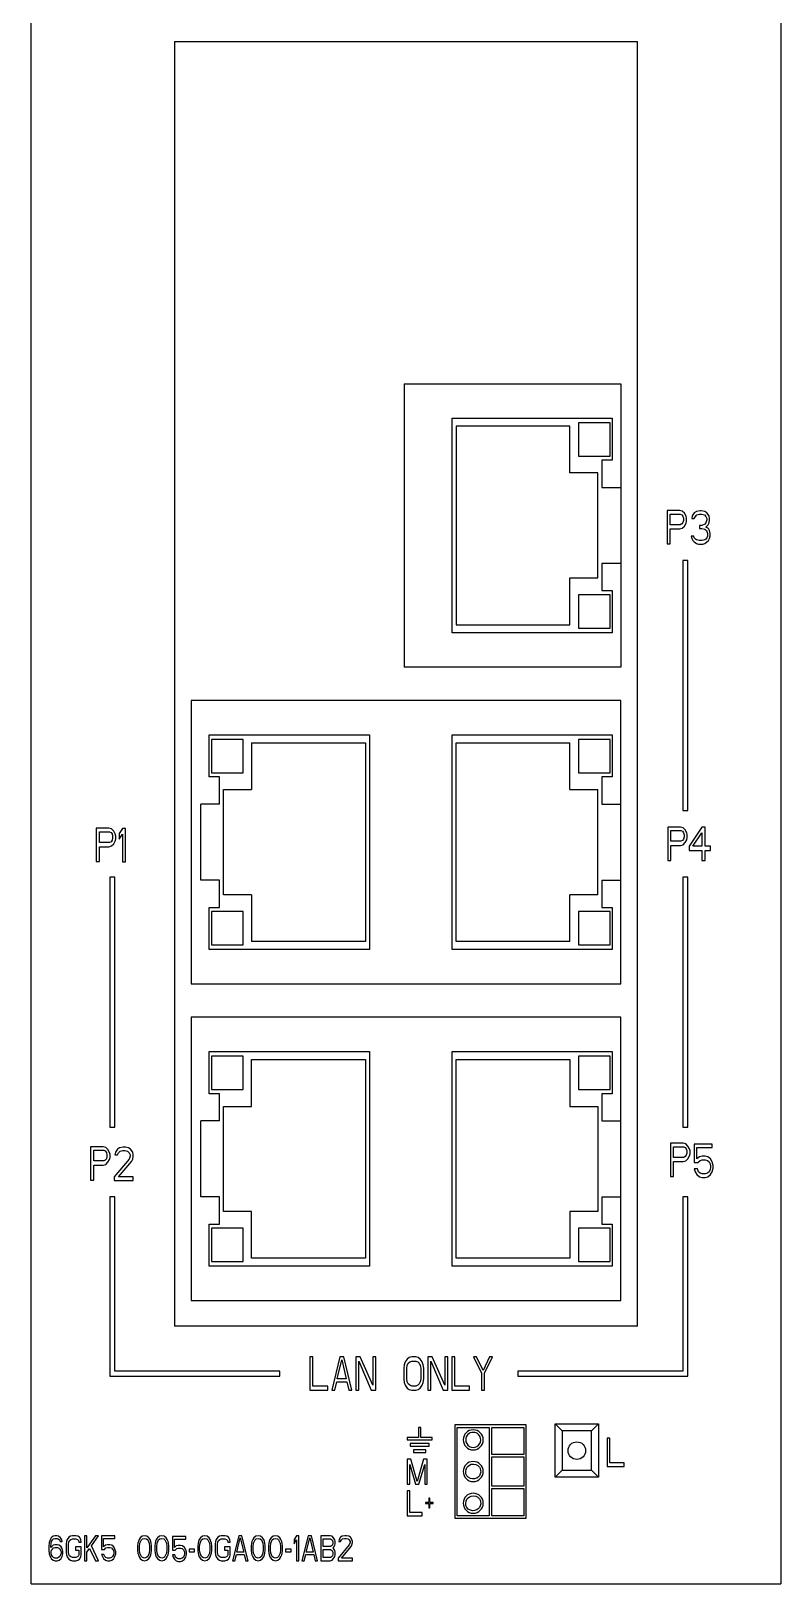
# Model space of a CAD drawing. Extents: x 867151 to 1787449, y -2071112 to -1028603.
# Drawn here: x 871271.6 to 871316.6, y -1032707.4 to -1032614.3 of the extents above; entities that cross this region are included whole.
import ezdxf

# ---------------------------------------------------------------- set-up
doc = ezdxf.new("R2010")
doc.units = 0
doc.header["$LTSCALE"] = 4
doc.header["$MEASUREMENT"] = 0
doc.layers.get('0').update_dxf_attribs({"linetype": 'CONTINUOUS'})
doc.layers.add('10000_FRONT', color=7, linetype='CONTINUOUS')

# ---------------------------------------------------------------- blocks, each defined once
blk = doc.blocks.new('A$C17C50FA4')
at = {"layer": '10000_FRONT'}
for p, q in [((0, 0), (0, 100)), ((45, 100), (45, 0)), ((8.6, 92.535), (36.4, 92.535)), ((8.6, 92.535), (8.6, 15.472)), ((36.4, 15.472), (36.4, 92.535)), ((22.385, 72), (35.4, 72)), ((22.385, 72), (22.385, 55)), ((35.4, 72), (35.4, 55)), ((25.26, 69.94), (34.88, 69.94)), ((25.26, 57.06), (25.26, 69.94)), ((34.88, 69.94), (34.88, 67.41)), ((32.335, 69.455), (25.505, 69.455)), ((25.505, 69.455), (25.505, 57.545)), ((32.335, 66.65), (32.335, 69.455)), ((34.745, 69.66), (32.845, 69.66)), ((32.845, 69.66), (32.845, 67.66)), ((34.745, 67.66), (34.745, 69.66)), ((32.845, 67.66), (34.745, 67.66)), ((34.26, 67.41), (34.26, 65.785)), ((34.88, 67.41), (34.26, 67.41)), ((34.015, 66.65), (32.335, 66.65)), ((34.015, 60.35), (34.015, 66.65)), ((34.26, 65.785), (35.4, 65.785)), ((38.922, 64.397), (38.162, 64.397)), ((38.162, 64.397), (38.162, 62.397)), ((39.081, 64.354), (38.922, 64.397)), ((39.207, 64.227), (39.081, 64.354)), ((39.927, 64.341), (39.8, 64.256)), ((40.148, 64.383), (39.927, 64.341)), ((40.212, 64.383), (40.148, 64.383)), ((40.433, 64.341), (40.212, 64.383)), ((40.56, 64.256), (40.433, 64.341)), ((38.352, 63.546), (38.352, 64.184)), ((38.352, 64.184), (38.954, 64.184)), ((38.954, 63.546), (38.352, 63.546)), ((38.954, 64.184), (39.049, 64.142)), ((39.049, 63.588), (38.954, 63.546)), ((39.049, 64.142), (39.112, 64.056)), ((39.112, 63.673), (39.049, 63.588)), ((39.081, 63.333), (39.207, 63.461)), ((39.112, 64.056), (39.144, 63.929)), ((39.144, 63.801), (39.112, 63.673)), ((39.144, 63.929), (39.144, 63.801)), ((39.302, 64.056), (39.207, 64.227)), ((39.207, 63.461), (39.302, 63.631)), ((39.334, 63.929), (39.302, 64.056)), ((39.302, 63.631), (39.334, 63.759)), ((39.334, 63.759), (39.334, 63.929)), ((39.673, 64.085), (39.642, 63.915)), ((39.642, 63.915), (39.8, 63.915)), ((39.8, 64.256), (39.673, 64.085)), ((39.8, 63.915), (39.863, 64.043)), ((39.863, 64.043), (39.958, 64.128)), ((39.958, 64.128), (40.117, 64.171)), ((40.117, 64.171), (40.243, 64.171)), ((40.243, 63.49), (40.117, 63.49)), ((40.117, 63.49), (40.117, 63.319)), ((40.243, 64.171), (40.402, 64.128)), ((40.433, 63.575), (40.243, 63.49)), ((40.402, 64.128), (40.497, 64.043)), ((40.497, 63.66), (40.433, 63.575)), ((40.497, 64.043), (40.56, 63.915)), ((40.56, 63.83), (40.497, 63.66)), ((40.497, 63.404), (40.623, 63.532)), ((40.655, 63.319), (40.497, 63.404)), ((40.687, 64.085), (40.56, 64.256)), ((40.56, 63.915), (40.56, 63.83)), ((40.623, 63.532), (40.687, 63.66)), ((40.718, 63.915), (40.687, 64.085)), ((40.687, 63.66), (40.718, 63.83)), ((40.718, 63.83), (40.718, 63.915)), ((38.352, 62.397), (38.352, 63.291)), ((38.352, 63.291), (38.922, 63.291)), ((38.922, 63.291), (39.081, 63.333)), ((39.768, 62.851), (39.61, 62.851)), ((39.61, 62.851), (39.642, 62.724)), ((39.642, 62.724), (39.705, 62.596)), ((39.705, 62.596), (39.8, 62.511)), ((39.8, 62.766), (39.768, 62.851)), ((39.864, 62.681), (39.8, 62.766)), ((39.8, 62.511), (39.927, 62.426)), ((39.927, 62.638), (39.864, 62.681)), ((40.085, 62.596), (39.927, 62.638)), ((39.927, 62.426), (40.053, 62.383)), ((40.275, 62.596), (40.085, 62.596)), ((40.117, 63.319), (40.243, 63.319)), ((40.243, 63.319), (40.433, 63.277)), ((40.433, 62.638), (40.275, 62.596)), ((40.307, 62.383), (40.433, 62.426)), ((40.433, 63.277), (40.528, 63.192)), ((40.497, 62.681), (40.433, 62.638)), ((40.433, 62.426), (40.56, 62.511)), ((40.56, 62.766), (40.497, 62.681)), ((40.528, 63.192), (40.592, 63.021)), ((40.592, 62.851), (40.56, 62.766)), ((40.56, 62.511), (40.655, 62.596)), ((40.592, 63.021), (40.592, 62.851)), ((40.718, 63.192), (40.655, 63.319)), ((40.655, 62.596), (40.718, 62.724)), ((40.75, 63.021), (40.718, 63.192)), ((40.718, 62.724), (40.75, 62.851)), ((40.75, 62.851), (40.75, 63.021)), ((38.162, 62.397), (38.352, 62.397)), ((40.053, 62.383), (40.307, 62.383)), ((34.26, 61.215), (34.26, 59.59)), ((35.4, 61.215), (34.26, 61.215)), ((39.42, 61.393), (39.12, 61.393)), ((39.12, 61.393), (39.12, 46.393)), ((39.42, 46.393), (39.42, 61.393)), ((32.335, 60.35), (34.015, 60.35)), ((32.335, 57.545), (32.335, 60.35)), ((32.845, 59.34), (32.845, 57.34)), ((34.745, 59.34), (32.845, 59.34)), ((34.26, 59.59), (34.88, 59.59)), ((34.745, 57.34), (34.745, 59.34)), ((34.88, 59.59), (34.88, 57.06)), ((34.88, 57.06), (25.26, 57.06)), ((25.505, 57.545), (32.335, 57.545)), ((32.845, 57.34), (34.745, 57.34)), ((35.4, 55), (22.385, 55)), ((35.4, 53), (9.6, 53)), ((9.6, 53), (9.6, 36)), ((35.4, 36), (35.4, 53)), ((10.69, 50.94), (20.31, 50.94)), ((10.69, 48.41), (10.69, 50.94)), ((10.825, 50.66), (10.825, 48.66)), ((12.725, 50.66), (10.825, 50.66)), ((12.725, 48.66), (12.725, 50.66)), ((13.235, 50.455), (20.065, 50.455)), ((13.235, 50.455), (13.235, 47.65)), ((20.065, 50.455), (20.065, 38.545)), ((20.31, 50.94), (20.31, 38.06)), ((25.26, 38.06), (25.26, 50.94)), ((25.26, 50.94), (34.88, 50.94)), ((25.505, 50.455), (32.335, 50.455)), ((25.505, 38.545), (25.505, 50.455)), ((32.335, 47.65), (32.335, 50.455)), ((32.845, 50.66), (32.845, 48.66)), ((34.745, 50.66), (32.845, 50.66)), ((34.745, 48.66), (34.745, 50.66)), ((34.88, 50.94), (34.88, 48.41)), ((10.825, 48.66), (12.725, 48.66)), ((32.845, 48.66), (34.745, 48.66)), ((11.31, 48.41), (10.69, 48.41)), ((11.31, 46.785), (11.31, 48.41)), ((11.555, 47.65), (13.235, 47.65)), ((11.555, 41.35), (11.555, 47.65)), ((32.335, 47.65), (34.015, 47.65)), ((34.015, 41.35), (34.015, 47.65)), ((34.26, 48.41), (34.26, 46.785)), ((34.88, 48.41), (34.26, 48.41)), ((11.31, 46.785), (10.19, 46.785)), ((10.19, 42.215), (10.19, 46.785)), ((34.26, 46.785), (35.4, 46.785)), ((39.12, 46.393), (39.42, 46.393)), ((4.673, 45.334), (3.913, 45.334)), ((3.913, 45.334), (3.913, 43.337)), ((4.103, 44.484), (4.103, 45.121)), ((4.103, 45.121), (4.705, 45.121)), ((4.832, 45.291), (4.673, 45.334)), ((4.705, 45.121), (4.8, 45.079)), ((4.8, 45.079), (4.863, 44.994)), ((4.958, 45.164), (4.832, 45.291)), ((4.863, 44.994), (4.895, 44.866)), ((4.895, 44.739), (4.863, 44.612)), ((4.895, 44.866), (4.895, 44.739)), ((5.053, 44.994), (4.958, 45.164)), ((5.085, 44.866), (5.053, 44.994)), ((5.085, 44.696), (5.085, 44.866)), ((5.486, 45.31), (5.296, 45.013)), ((5.296, 45.013), (5.296, 44.673)), ((5.296, 44.673), (5.486, 44.97)), ((5.676, 45.31), (5.486, 45.31)), ((5.486, 44.97), (5.486, 43.313)), ((5.676, 43.313), (5.676, 45.31)), ((38.966, 45.408), (38.206, 45.408)), ((38.206, 45.408), (38.206, 43.408)), ((38.396, 44.557), (38.396, 45.195)), ((38.396, 45.195), (38.998, 45.195)), ((39.125, 45.365), (38.966, 45.408)), ((38.998, 45.195), (39.093, 45.152)), ((39.093, 45.152), (39.156, 45.067)), ((39.251, 45.237), (39.125, 45.365)), ((39.156, 45.067), (39.188, 44.94)), ((39.188, 44.812), (39.156, 44.684)), ((39.188, 44.94), (39.188, 44.812)), ((39.346, 45.067), (39.251, 45.237)), ((39.378, 44.94), (39.346, 45.067)), ((39.346, 44.642), (39.378, 44.769)), ((39.378, 44.769), (39.378, 44.94)), ((40.256, 45.405), (39.496, 44.257)), ((39.718, 44.257), (40.256, 45.065)), ((40.446, 45.405), (40.256, 45.405)), ((40.256, 45.065), (40.256, 44.257)), ((40.446, 44.257), (40.446, 45.405)), ((4.705, 44.484), (4.103, 44.484)), ((4.103, 43.337), (4.103, 44.229)), ((4.103, 44.229), (4.673, 44.229)), ((4.673, 44.229), (4.832, 44.272)), ((4.8, 44.527), (4.705, 44.484)), ((4.863, 44.612), (4.8, 44.527)), ((4.832, 44.272), (4.958, 44.399)), ((4.958, 44.399), (5.053, 44.569)), ((5.053, 44.569), (5.085, 44.696)), ((38.998, 44.557), (38.396, 44.557)), ((38.396, 43.408), (38.396, 44.301)), ((38.396, 44.301), (38.966, 44.301)), ((38.966, 44.301), (39.125, 44.344)), ((39.093, 44.599), (38.998, 44.557)), ((39.156, 44.684), (39.093, 44.599)), ((39.125, 44.344), (39.251, 44.471)), ((39.251, 44.471), (39.346, 44.642)), ((39.496, 44.257), (39.496, 44.002)), ((39.496, 44.002), (40.256, 44.002)), ((40.256, 44.257), (39.718, 44.257)), ((40.256, 44.002), (40.256, 43.407)), ((40.763, 44.257), (40.446, 44.257)), ((40.446, 44.002), (40.763, 44.002)), ((40.446, 43.407), (40.446, 44.002)), ((40.763, 44.002), (40.763, 44.257)), ((3.913, 43.337), (4.103, 43.337)), ((5.486, 43.313), (5.676, 43.313)), ((38.206, 43.408), (38.396, 43.408)), ((40.256, 43.407), (40.446, 43.407)), ((4.72, 42.393), (4.72, 27.393)), ((5.02, 42.393), (4.72, 42.393)), ((5.02, 27.393), (5.02, 42.393)), ((11.31, 42.215), (10.19, 42.215)), ((11.31, 40.59), (11.31, 42.215)), ((34.26, 42.215), (34.26, 40.59)), ((34.26, 42.215), (35.4, 42.215)), ((39.42, 42.393), (39.12, 42.393)), ((39.12, 42.393), (39.12, 27.393)), ((39.42, 27.393), (39.42, 42.393)), ((13.235, 41.35), (11.555, 41.35)), ((13.235, 41.35), (13.235, 38.545)), ((34.015, 41.35), (32.335, 41.35)), ((32.335, 38.545), (32.335, 41.35)), ((10.69, 38.06), (10.69, 40.59)), ((10.69, 40.59), (11.31, 40.59)), ((10.825, 40.34), (10.825, 38.34)), ((12.725, 40.34), (10.825, 40.34)), ((12.725, 38.34), (12.725, 40.34)), ((32.845, 40.34), (32.845, 38.34)), ((34.745, 40.34), (32.845, 40.34)), ((34.26, 40.59), (34.88, 40.59)), ((34.745, 38.34), (34.745, 40.34)), ((34.88, 40.59), (34.88, 38.06)), ((10.825, 38.34), (12.725, 38.34)), ((20.065, 38.545), (13.235, 38.545)), ((32.335, 38.545), (25.505, 38.545)), ((32.845, 38.34), (34.745, 38.34)), ((20.31, 38.06), (10.69, 38.06)), ((34.88, 38.06), (25.26, 38.06)), ((9.6, 36), (35.4, 36)), ((35.4, 34), (9.6, 34)), ((9.6, 34), (9.6, 17)), ((35.4, 17), (35.4, 34)), ((10.69, 31.94), (20.31, 31.94)), ((10.69, 29.41), (10.69, 31.94)), ((20.31, 31.94), (20.31, 19.06)), ((25.26, 31.94), (34.88, 31.94)), ((25.26, 19.06), (25.26, 31.94)), ((34.88, 31.94), (34.88, 29.41)), ((12.725, 31.66), (10.825, 31.66)), ((10.825, 31.66), (10.825, 29.66)), ((12.725, 29.66), (12.725, 31.66)), ((13.235, 28.65), (13.235, 31.455)), ((13.235, 31.455), (20.065, 31.455)), ((20.065, 31.455), (20.065, 19.545)), ((25.505, 19.545), (25.505, 31.455)), ((25.505, 31.455), (32.335, 31.455)), ((32.335, 31.455), (32.335, 28.65)), ((32.845, 31.66), (32.845, 29.66)), ((34.745, 31.66), (32.845, 31.66)), ((34.745, 29.66), (34.745, 31.66)), ((11.31, 29.41), (10.69, 29.41)), ((10.825, 29.66), (12.725, 29.66)), ((11.31, 27.785), (11.31, 29.41)), ((32.845, 29.66), (34.745, 29.66)), ((34.26, 29.41), (34.26, 27.785)), ((34.88, 29.41), (34.26, 29.41)), ((11.555, 22.35), (11.555, 28.65)), ((11.555, 28.65), (13.235, 28.65)), ((32.335, 28.65), (34.015, 28.65)), ((34.015, 28.65), (34.015, 22.35)), ((4.72, 27.393), (5.02, 27.393)), ((11.31, 27.785), (10.19, 27.785)), ((10.19, 23.215), (10.19, 27.785)), ((34.26, 27.785), (35.4, 27.785)), ((39.12, 27.393), (39.42, 27.393)), ((3.57, 26.231), (3.57, 24.231)), ((4.33, 26.231), (3.57, 26.231)), ((4.489, 26.188), (4.33, 26.231)), ((4.615, 26.06), (4.489, 26.188)), ((5.312, 26.168), (5.185, 26.082)), ((5.534, 26.21), (5.312, 26.168)), ((5.66, 26.21), (5.534, 26.21)), ((5.85, 26.168), (5.66, 26.21)), ((5.977, 26.082), (5.85, 26.168)), ((38.37, 26.442), (38.37, 24.445)), ((39.13, 26.442), (38.37, 26.442)), ((38.56, 26.23), (39.162, 26.23)), ((38.56, 25.592), (38.56, 26.23)), ((39.289, 26.4), (39.13, 26.442)), ((39.162, 26.23), (39.257, 26.187)), ((39.257, 26.187), (39.32, 26.102)), ((39.415, 26.272), (39.289, 26.4)), ((39.32, 26.102), (39.352, 25.975)), ((39.51, 26.102), (39.415, 26.272)), ((39.542, 25.975), (39.51, 26.102)), ((40.872, 26.387), (39.795, 26.387)), ((39.795, 26.387), (39.795, 25.282)), ((39.954, 25.494), (39.954, 26.174)), ((39.954, 26.174), (40.872, 26.174)), ((40.872, 26.174), (40.872, 26.387)), ((3.76, 26.018), (4.362, 26.018)), ((3.76, 25.38), (3.76, 26.018)), ((4.362, 25.38), (3.76, 25.38)), ((4.33, 25.124), (4.489, 25.167)), ((4.362, 26.018), (4.457, 25.975)), ((4.457, 25.422), (4.362, 25.38)), ((4.457, 25.975), (4.52, 25.89)), ((4.52, 25.507), (4.457, 25.422)), ((4.489, 25.167), (4.615, 25.294)), ((4.52, 25.89), (4.552, 25.763)), ((4.552, 25.635), (4.52, 25.507)), ((4.552, 25.763), (4.552, 25.635)), ((4.71, 25.89), (4.615, 26.06)), ((4.615, 25.294), (4.71, 25.465)), ((4.742, 25.763), (4.71, 25.89)), ((4.71, 25.465), (4.742, 25.592)), ((4.742, 25.592), (4.742, 25.763)), ((5.882, 25.486), (4.995, 24.422)), ((5.059, 25.912), (5.027, 25.742)), ((5.027, 25.742), (5.185, 25.742)), ((5.185, 26.082), (5.059, 25.912)), ((5.185, 25.742), (5.249, 25.869)), ((5.249, 25.869), (5.344, 25.955)), ((5.249, 24.422), (6.04, 25.358)), ((5.344, 25.955), (5.502, 25.997)), ((5.502, 25.997), (5.629, 25.997)), ((5.629, 25.997), (5.787, 25.955)), ((5.787, 25.955), (5.882, 25.87)), ((5.882, 25.87), (5.945, 25.742)), ((5.945, 25.657), (5.882, 25.486)), ((5.945, 25.742), (5.945, 25.657)), ((6.104, 25.912), (5.977, 26.082)), ((6.04, 25.358), (6.104, 25.486)), ((6.135, 25.742), (6.104, 25.912)), ((6.104, 25.486), (6.135, 25.657)), ((6.135, 25.657), (6.135, 25.742)), ((39.162, 25.592), (38.56, 25.592)), ((38.56, 25.337), (39.13, 25.337)), ((38.56, 24.445), (38.56, 25.337)), ((39.13, 25.337), (39.289, 25.38)), ((39.257, 25.635), (39.162, 25.592)), ((39.32, 25.72), (39.257, 25.635)), ((39.289, 25.38), (39.415, 25.507)), ((39.352, 25.847), (39.32, 25.72)), ((39.352, 25.975), (39.352, 25.847)), ((39.415, 25.507), (39.51, 25.677)), ((39.51, 25.677), (39.542, 25.805)), ((39.542, 25.805), (39.542, 25.975)), ((39.795, 25.282), (40.017, 25.282)), ((40.112, 25.622), (39.954, 25.494)), ((40.017, 25.282), (40.144, 25.409)), ((40.27, 25.664), (40.112, 25.622)), ((40.144, 25.409), (40.27, 25.452)), ((40.46, 25.664), (40.27, 25.664)), ((40.27, 25.452), (40.46, 25.452)), ((40.619, 25.622), (40.46, 25.664)), ((40.46, 25.452), (40.587, 25.409)), ((40.587, 25.409), (40.682, 25.324)), ((40.777, 25.494), (40.619, 25.622)), ((40.682, 25.324), (40.745, 25.197)), ((40.745, 25.197), (40.777, 25.069)), ((40.872, 25.324), (40.777, 25.494)), ((40.935, 25.112), (40.872, 25.324)), ((3.57, 24.231), (3.76, 24.231)), ((3.76, 25.124), (4.33, 25.124)), ((3.76, 24.231), (3.76, 25.124)), ((4.995, 24.422), (4.995, 24.209)), ((6.135, 24.422), (5.249, 24.422)), ((6.135, 24.209), (6.135, 24.422)), ((38.37, 24.445), (38.56, 24.445)), ((39.985, 24.899), (39.795, 24.899)), ((39.795, 24.899), (39.859, 24.729)), ((39.859, 24.729), (39.954, 24.559)), ((39.954, 24.559), (40.112, 24.432)), ((40.049, 24.729), (39.985, 24.899)), ((40.144, 24.644), (40.049, 24.729)), ((40.112, 24.432), (40.27, 24.389)), ((40.27, 24.602), (40.144, 24.644)), ((40.46, 24.602), (40.27, 24.602)), ((40.27, 24.389), (40.46, 24.389)), ((40.587, 24.644), (40.46, 24.602)), ((40.46, 24.389), (40.619, 24.432)), ((40.682, 24.729), (40.587, 24.644)), ((40.619, 24.432), (40.777, 24.559)), ((40.745, 24.857), (40.682, 24.729)), ((40.777, 24.984), (40.745, 24.857)), ((40.777, 25.069), (40.777, 24.984)), ((40.777, 24.559), (40.872, 24.729)), ((40.872, 24.729), (40.935, 24.942)), ((40.935, 24.942), (40.935, 25.112)), ((4.995, 24.209), (6.135, 24.209)), ((5.02, 23.218), (4.72, 23.218)), ((4.72, 23.218), (4.72, 12.468)), ((5.02, 12.768), (5.02, 23.218)), ((11.31, 23.215), (10.19, 23.215)), ((11.31, 21.59), (11.31, 23.215)), ((34.26, 23.215), (34.26, 21.59)), ((34.26, 23.215), (35.4, 23.215)), ((39.42, 23.218), (39.12, 23.218)), ((39.12, 23.218), (39.12, 12.768)), ((39.42, 12.468), (39.42, 23.218)), ((10.69, 21.59), (11.31, 21.59)), ((10.69, 19.06), (10.69, 21.59)), ((13.235, 22.35), (11.555, 22.35)), ((13.235, 19.545), (13.235, 22.35)), ((34.015, 22.35), (32.335, 22.35)), ((32.335, 22.35), (32.335, 19.545)), ((34.26, 21.59), (34.88, 21.59)), ((34.88, 21.59), (34.88, 19.06)), ((10.825, 21.34), (10.825, 19.34)), ((12.725, 21.34), (10.825, 21.34)), ((12.725, 19.34), (12.725, 21.34)), ((32.845, 21.34), (32.845, 19.34)), ((34.745, 21.34), (32.845, 21.34)), ((34.745, 19.34), (34.745, 21.34)), ((20.31, 19.06), (10.69, 19.06)), ((10.825, 19.34), (12.725, 19.34)), ((20.065, 19.545), (13.235, 19.545)), ((34.88, 19.06), (25.26, 19.06)), ((32.335, 19.545), (25.505, 19.545)), ((32.845, 19.34), (34.745, 19.34)), ((9.6, 17), (35.4, 17)), ((36.4, 15.472), (8.6, 15.472)), ((16.9, 13.618), (16.72, 13.618)), ((16.72, 13.618), (16.72, 11.618)), ((16.9, 11.874), (16.9, 13.618)), ((18.52, 13.618), (18.04, 11.618)), ((18.37, 12.299), (18.64, 13.448)), ((18.76, 13.618), (18.52, 13.618)), ((18.64, 13.448), (18.91, 12.299)), ((19.24, 11.618), (18.76, 13.618)), ((19.48, 13.618), (19.48, 11.618)), ((19.75, 13.618), (19.48, 13.618)), ((19.66, 13.363), (20.41, 11.618)), ((19.66, 11.618), (19.66, 13.363)), ((20.5, 11.916), (19.75, 13.618)), ((20.68, 13.618), (20.5, 13.618)), ((20.5, 13.618), (20.5, 11.916)), ((20.68, 11.618), (20.68, 13.618)), ((22.39, 13.15), (22.36, 12.938)), ((22.45, 13.321), (22.39, 13.15)), ((22.57, 13.491), (22.45, 13.321)), ((22.54, 12.938), (22.57, 13.108)), ((22.69, 13.576), (22.57, 13.491)), ((22.57, 13.108), (22.63, 13.235)), ((22.63, 13.235), (22.72, 13.321)), ((22.84, 13.618), (22.69, 13.576)), ((22.72, 13.321), (22.84, 13.363)), ((23.08, 13.618), (22.84, 13.618)), ((22.84, 13.363), (23.08, 13.363)), ((23.23, 13.576), (23.08, 13.618)), ((23.08, 13.363), (23.2, 13.321)), ((23.2, 13.321), (23.29, 13.235)), ((23.35, 13.491), (23.23, 13.576)), ((23.29, 13.235), (23.35, 13.108)), ((23.47, 13.321), (23.35, 13.491)), ((23.35, 13.108), (23.38, 12.938)), ((23.53, 13.15), (23.47, 13.321)), ((23.56, 12.938), (23.53, 13.15)), ((23.8, 13.618), (23.8, 11.618)), ((24.07, 13.618), (23.8, 13.618)), ((23.98, 13.363), (24.73, 11.618)), ((23.98, 11.618), (23.98, 13.363)), ((24.82, 11.916), (24.07, 13.618)), ((25, 13.618), (24.82, 13.618)), ((24.82, 13.618), (24.82, 11.916)), ((25, 11.618), (25, 13.618)), ((25.42, 13.618), (25.24, 13.618)), ((25.24, 13.618), (25.24, 11.618)), ((25.42, 11.874), (25.42, 13.618)), ((26.56, 13.618), (27.04, 12.64)), ((26.74, 13.618), (26.56, 13.618)), ((27.13, 12.81), (26.74, 13.618)), ((27.52, 13.618), (27.13, 12.81)), ((27.22, 12.64), (27.7, 13.618)), ((27.7, 13.618), (27.52, 13.618)), ((4.72, 12.468), (14.92, 12.468)), ((14.92, 12.768), (5.02, 12.768)), ((14.92, 12.468), (14.92, 12.768)), ((18.22, 11.618), (18.34, 12.129)), ((18.34, 12.129), (18.94, 12.129)), ((18.91, 12.299), (18.37, 12.299)), ((18.94, 12.129), (19.06, 11.618)), ((22.36, 12.938), (22.36, 12.299)), ((22.36, 12.299), (22.39, 12.086)), ((22.54, 12.299), (22.54, 12.938)), ((22.57, 12.129), (22.54, 12.299)), ((22.63, 12.001), (22.57, 12.129)), ((23.35, 12.129), (23.29, 12.001)), ((23.38, 12.299), (23.35, 12.129)), ((23.38, 12.938), (23.38, 12.299)), ((23.53, 12.086), (23.56, 12.299)), ((23.56, 12.299), (23.56, 12.938)), ((27.04, 12.64), (27.04, 11.618)), ((27.22, 11.618), (27.22, 12.64)), ((39.12, 12.768), (29.22, 12.768)), ((29.22, 12.768), (29.22, 12.468)), ((29.22, 12.468), (39.42, 12.468)), ((16.72, 11.618), (17.8, 11.618)), ((17.8, 11.874), (16.9, 11.874)), ((17.8, 11.618), (17.8, 11.874)), ((18.04, 11.618), (18.22, 11.618)), ((19.06, 11.618), (19.24, 11.618)), ((19.48, 11.618), (19.66, 11.618)), ((20.41, 11.618), (20.68, 11.618)), ((22.39, 12.086), (22.45, 11.916)), ((22.45, 11.916), (22.57, 11.746)), ((22.57, 11.746), (22.69, 11.661)), ((22.72, 11.916), (22.63, 12.001)), ((22.69, 11.661), (22.84, 11.618)), ((22.84, 11.874), (22.72, 11.916)), ((23.08, 11.874), (22.84, 11.874)), ((22.84, 11.618), (23.08, 11.618)), ((23.2, 11.916), (23.08, 11.874)), ((23.08, 11.618), (23.23, 11.661)), ((23.29, 12.001), (23.2, 11.916)), ((23.23, 11.661), (23.35, 11.746)), ((23.35, 11.746), (23.47, 11.916)), ((23.47, 11.916), (23.53, 12.086)), ((23.8, 11.618), (23.98, 11.618)), ((24.73, 11.618), (25, 11.618)), ((25.24, 11.618), (26.32, 11.618)), ((26.32, 11.874), (25.42, 11.874)), ((26.32, 11.618), (26.32, 11.874)), ((27.04, 11.618), (27.22, 11.618)), ((23.245, 9.393), (23.245, 8.793)), ((23.395, 9.393), (23.245, 9.393)), ((23.395, 8.793), (23.395, 9.393)), ((29.72, 9.543), (25.42, 9.543)), ((25.42, 9.543), (25.42, 3.943)), ((25.57, 4.093), (25.57, 9.393)), ((25.57, 9.393), (27.495, 9.393)), ((27.495, 9.393), (27.495, 4.093)), ((27.645, 7.768), (27.645, 9.393)), ((27.645, 9.393), (29.57, 9.393)), ((29.57, 9.393), (29.57, 7.768)), ((29.72, 3.943), (29.72, 9.543)), ((31.451, 9.599), (34.049, 9.599)), ((31.451, 9.599), (31.872, 9.178)), ((34.049, 9.599), (33.628, 9.178)), ((22.57, 8.793), (22.57, 8.643)), ((23.245, 8.793), (22.57, 8.793)), ((22.57, 8.643), (24.07, 8.643)), ((22.758, 8.418), (22.758, 8.268)), ((23.883, 8.418), (22.758, 8.418)), ((24.07, 8.793), (23.395, 8.793)), ((23.883, 8.268), (23.883, 8.418)), ((24.07, 8.643), (24.07, 8.793)), ((31.872, 9.178), (31.872, 6.822)), ((33.628, 9.178), (31.872, 9.178)), ((33.628, 6.822), (33.628, 9.178)), ((34.74, 8.743), (34.57, 8.743)), ((34.57, 8.743), (34.57, 7.043)), ((34.74, 7.26), (34.74, 8.743)), ((22.795, 7.493), (22.57, 7.493)), ((22.57, 7.493), (22.57, 5.993)), ((22.758, 8.268), (23.883, 8.268)), ((23.17, 6.153), (22.795, 7.493)), ((23.695, 8.043), (22.945, 8.043)), ((22.945, 8.043), (22.945, 7.893)), ((22.945, 7.893), (23.695, 7.893)), ((23.545, 7.493), (23.17, 6.153)), ((23.77, 7.493), (23.545, 7.493)), ((23.695, 7.893), (23.695, 8.043)), ((23.77, 5.993), (23.77, 7.493)), ((29.57, 7.768), (27.645, 7.768)), ((27.645, 5.868), (27.645, 7.618)), ((27.645, 7.618), (29.57, 7.618)), ((29.57, 7.618), (29.57, 5.868)), ((22.72, 5.993), (22.72, 7.174)), ((22.72, 7.174), (23.07, 5.993)), ((23.27, 5.993), (23.62, 7.174)), ((23.62, 7.174), (23.62, 5.993)), ((31.872, 6.822), (31.45, 6.4)), ((31.872, 6.822), (33.628, 6.822)), ((33.628, 6.822), (34.05, 6.4)), ((34.57, 7.043), (35.59, 7.043)), ((35.59, 7.26), (34.74, 7.26)), ((35.59, 7.043), (35.59, 7.26)), ((22.57, 5.993), (22.72, 5.993)), ((22.72, 5.593), (22.57, 5.593)), ((22.57, 5.593), (22.57, 4.093)), ((22.72, 4.285), (22.72, 5.593)), ((23.07, 5.993), (23.27, 5.993)), ((23.62, 5.993), (23.77, 5.993)), ((29.57, 5.868), (27.645, 5.868)), ((27.645, 5.718), (29.57, 5.718)), ((27.645, 4.093), (27.645, 5.718)), ((29.57, 5.718), (29.57, 4.093)), ((34.05, 6.4), (31.45, 6.4)), ((23.67, 4.891), (23.67, 4.827)), ((23.87, 4.891), (23.67, 4.891)), ((23.67, 4.827), (23.87, 4.827)), ((23.92, 5.147), (23.87, 5.147)), ((23.87, 5.147), (23.87, 4.891)), ((23.87, 4.827), (23.87, 4.572)), ((23.92, 4.891), (23.92, 5.147)), ((24.12, 4.891), (23.92, 4.891)), ((23.92, 4.572), (23.92, 4.827)), ((23.92, 4.827), (24.12, 4.827)), ((24.12, 4.827), (24.12, 4.891)), ((22.57, 4.093), (23.47, 4.093)), ((23.47, 4.285), (22.72, 4.285)), ((23.47, 4.093), (23.47, 4.285)), ((23.87, 4.572), (23.92, 4.572)), ((25.42, 3.943), (29.72, 3.943)), ((27.495, 4.093), (25.57, 4.093)), ((29.57, 4.093), (27.645, 4.093)), ((1.328, 2.861), (1.211, 2.766)), ((1.445, 2.893), (1.328, 2.861)), ((1.539, 2.893), (1.445, 2.893)), ((1.656, 2.861), (1.539, 2.893)), ((1.773, 2.766), (1.656, 2.861)), ((2.266, 2.798), (2.172, 2.67)), ((2.359, 2.861), (2.266, 2.798)), ((2.477, 2.893), (2.359, 2.861)), ((2.688, 2.893), (2.477, 2.893)), ((2.805, 2.861), (2.688, 2.893)), ((2.898, 2.798), (2.805, 2.861)), ((2.992, 2.67), (2.898, 2.798)), ((3.344, 2.893), (3.203, 2.893)), ((3.203, 2.893), (3.203, 1.393)), ((3.859, 2.893), (3.344, 2.159)), ((3.344, 2.159), (3.344, 2.893)), ((3.625, 2.287), (4.047, 2.893)), ((4.047, 2.893), (3.859, 2.893)), ((5.031, 2.893), (4.234, 2.893)), ((4.234, 2.893), (4.234, 2.064)), ((5.031, 2.734), (5.031, 2.893)), ((6.672, 2.861), (6.555, 2.766)), ((6.813, 2.893), (6.672, 2.861)), ((6.953, 2.861), (6.813, 2.893)), ((7.07, 2.766), (6.953, 2.861)), ((7.703, 2.861), (7.586, 2.766)), ((7.844, 2.893), (7.703, 2.861)), ((7.984, 2.861), (7.844, 2.893)), ((8.102, 2.766), (7.984, 2.861)), ((9.279, 2.854), (8.482, 2.854)), ((8.482, 2.854), (8.482, 2.024)), ((9.279, 2.695), (9.279, 2.854)), ((10.281, 2.861), (10.164, 2.766)), ((10.422, 2.893), (10.281, 2.861)), ((10.563, 2.861), (10.422, 2.893)), ((10.68, 2.766), (10.563, 2.861)), ((11.208, 2.798), (11.114, 2.67)), ((11.301, 2.861), (11.208, 2.798)), ((11.418, 2.893), (11.301, 2.861)), ((11.629, 2.893), (11.418, 2.893)), ((11.747, 2.861), (11.629, 2.893)), ((11.84, 2.798), (11.747, 2.861)), ((11.934, 2.67), (11.84, 2.798)), ((12.461, 2.893), (12.086, 1.393)), ((12.648, 2.893), (12.461, 2.893)), ((13.023, 1.393), (12.648, 2.893)), ((13.492, 2.861), (13.375, 2.766)), ((13.633, 2.893), (13.492, 2.861)), ((13.773, 2.861), (13.633, 2.893)), ((13.891, 2.766), (13.773, 2.861)), ((14.523, 2.861), (14.406, 2.766)), ((14.664, 2.893), (14.523, 2.861)), ((14.805, 2.861), (14.664, 2.893)), ((14.922, 2.766), (14.805, 2.861)), ((15.93, 2.893), (15.789, 2.67)), ((16.07, 2.893), (15.93, 2.893)), ((16.07, 1.393), (16.07, 2.893)), ((16.633, 2.893), (16.258, 1.393)), ((16.82, 2.893), (16.633, 2.893)), ((17.195, 1.393), (16.82, 2.893)), ((17.383, 2.893), (17.383, 1.393)), ((17.945, 2.893), (17.383, 2.893)), ((18.063, 2.861), (17.945, 2.893)), ((18.156, 2.766), (18.063, 2.861)), ((18.578, 2.798), (18.484, 2.67)), ((18.672, 2.861), (18.578, 2.798)), ((18.836, 2.893), (18.672, 2.861)), ((18.93, 2.893), (18.836, 2.893)), ((19.07, 2.861), (18.93, 2.893)), ((19.164, 2.798), (19.07, 2.861)), ((19.258, 2.67), (19.164, 2.798)), ((1.094, 2.479), (1.07, 2.255)), ((1.07, 2.255), (1.07, 2.032)), ((1.07, 2.032), (1.094, 1.808)), ((1.141, 2.638), (1.094, 2.479)), ((1.211, 2.766), (1.141, 2.638)), ((1.188, 2.255), (1.211, 2.447)), ((1.328, 2.319), (1.188, 2.191)), ((1.188, 2.191), (1.188, 2.255)), ((1.211, 2.447), (1.234, 2.542)), ((1.211, 1.936), (1.234, 2.032)), ((1.211, 1.84), (1.211, 1.936)), ((1.234, 2.542), (1.281, 2.638)), ((1.234, 2.032), (1.281, 2.096)), ((1.281, 2.638), (1.352, 2.702)), ((1.281, 2.096), (1.352, 2.159)), ((1.445, 2.351), (1.328, 2.319)), ((1.352, 2.702), (1.422, 2.734)), ((1.352, 2.159), (1.422, 2.191)), ((1.422, 2.734), (1.563, 2.734)), ((1.422, 2.191), (1.586, 2.191)), ((1.563, 2.351), (1.445, 2.351)), ((1.563, 2.734), (1.633, 2.702)), ((1.68, 2.319), (1.563, 2.351)), ((1.586, 2.191), (1.656, 2.159)), ((1.633, 2.702), (1.703, 2.638)), ((1.656, 2.159), (1.727, 2.096)), ((1.797, 2.223), (1.68, 2.319)), ((1.703, 2.638), (1.75, 2.542)), ((1.727, 2.096), (1.773, 2.032)), ((1.75, 2.542), (1.867, 2.542)), ((1.844, 2.638), (1.773, 2.766)), ((1.773, 2.032), (1.797, 1.936)), ((1.867, 2.127), (1.797, 2.223)), ((1.797, 1.936), (1.797, 1.84)), ((1.867, 2.542), (1.844, 2.638)), ((1.914, 1.968), (1.867, 2.127)), ((1.914, 1.808), (1.914, 1.968)), ((2.125, 2.542), (2.102, 2.383)), ((2.102, 2.383), (2.102, 1.904)), ((2.102, 1.904), (2.125, 1.744)), ((2.172, 2.67), (2.125, 2.542)), ((2.242, 2.383), (2.266, 2.51)), ((2.242, 1.904), (2.242, 2.383)), ((2.266, 1.776), (2.242, 1.904)), ((2.266, 2.51), (2.313, 2.606)), ((2.313, 2.606), (2.383, 2.67)), ((2.383, 2.67), (2.477, 2.702)), ((2.477, 2.702), (2.688, 2.702)), ((3.016, 2.223), (2.664, 2.223)), ((2.664, 2.223), (2.664, 2.032)), ((2.664, 2.032), (2.875, 2.032)), ((2.688, 2.702), (2.781, 2.67)), ((2.781, 2.67), (2.852, 2.606)), ((2.852, 2.606), (2.875, 2.51)), ((2.875, 2.51), (3.016, 2.51)), ((2.875, 2.032), (2.875, 1.776)), ((3.016, 2.51), (2.992, 2.67)), ((3.016, 1.744), (3.016, 2.223)), ((3.344, 1.904), (3.508, 2.127)), ((3.344, 1.393), (3.344, 1.904)), ((3.508, 2.127), (3.859, 1.393)), ((4.047, 1.393), (3.625, 2.287)), ((4.234, 2.064), (4.398, 2.064)), ((4.352, 2.223), (4.352, 2.734)), ((4.352, 2.734), (5.031, 2.734)), ((4.469, 2.319), (4.352, 2.223)), ((4.398, 2.064), (4.492, 2.159)), ((4.586, 2.351), (4.469, 2.319)), ((4.492, 2.159), (4.586, 2.191)), ((4.727, 2.351), (4.586, 2.351)), ((4.586, 2.191), (4.727, 2.191)), ((4.844, 2.319), (4.727, 2.351)), ((4.727, 2.191), (4.82, 2.159)), ((4.82, 2.159), (4.891, 2.096)), ((4.961, 2.223), (4.844, 2.319)), ((4.891, 2.096), (4.938, 2)), ((4.938, 2), (4.961, 1.904)), ((5.031, 2.096), (4.961, 2.223)), ((4.961, 1.904), (4.961, 1.84)), ((5.078, 1.936), (5.031, 2.096)), ((5.078, 1.808), (5.078, 1.936)), ((6.414, 2.447), (6.391, 2.287)), ((6.391, 2.287), (6.391, 2)), ((6.391, 2), (6.414, 1.84)), ((6.438, 2.542), (6.414, 2.447)), ((6.484, 2.67), (6.438, 2.542)), ((6.555, 2.766), (6.484, 2.67)), ((6.508, 2.255), (6.531, 2.447)), ((6.508, 2.032), (6.508, 2.255)), ((6.531, 1.84), (6.508, 2.032)), ((6.531, 2.447), (6.625, 2.638)), ((6.625, 2.638), (6.695, 2.702)), ((6.695, 2.702), (6.813, 2.734)), ((6.813, 2.734), (6.93, 2.702)), ((6.93, 2.702), (7, 2.638)), ((7, 2.638), (7.094, 2.447)), ((7.141, 2.67), (7.07, 2.766)), ((7.094, 2.447), (7.117, 2.255)), ((7.117, 2.032), (7.094, 1.84)), ((7.117, 2.255), (7.117, 2.032)), ((7.188, 2.542), (7.141, 2.67)), ((7.211, 2.447), (7.188, 2.542)), ((7.234, 2.287), (7.211, 2.447)), ((7.211, 1.84), (7.234, 2)), ((7.234, 2), (7.234, 2.287)), ((7.445, 2.447), (7.422, 2.287)), ((7.422, 2.287), (7.422, 2)), ((7.422, 2), (7.445, 1.84)), ((7.469, 2.542), (7.445, 2.447)), ((7.516, 2.67), (7.469, 2.542)), ((7.586, 2.766), (7.516, 2.67)), ((7.539, 2.255), (7.563, 2.447)), ((7.539, 2.032), (7.539, 2.255)), ((7.563, 1.84), (7.539, 2.032)), ((7.563, 2.447), (7.656, 2.638)), ((7.656, 2.638), (7.727, 2.702)), ((7.727, 2.702), (7.844, 2.734)), ((7.844, 2.734), (7.961, 2.702)), ((7.961, 2.702), (8.031, 2.638)), ((8.031, 2.638), (8.125, 2.447)), ((8.172, 2.67), (8.102, 2.766)), ((8.125, 2.447), (8.148, 2.255)), ((8.148, 2.032), (8.125, 1.84)), ((8.148, 2.255), (8.148, 2.032)), ((8.219, 2.542), (8.172, 2.67)), ((8.242, 2.447), (8.219, 2.542)), ((8.266, 2.287), (8.242, 2.447)), ((8.242, 1.84), (8.266, 2)), ((8.266, 2), (8.266, 2.287)), ((8.482, 2.024), (8.646, 2.024)), ((8.599, 2.184), (8.599, 2.695)), ((8.599, 2.695), (9.279, 2.695)), ((8.716, 2.28), (8.599, 2.184)), ((8.646, 2.024), (8.74, 2.12)), ((8.834, 2.312), (8.716, 2.28)), ((8.74, 2.12), (8.834, 2.152)), ((8.974, 2.312), (8.834, 2.312)), ((8.834, 2.152), (8.974, 2.152)), ((9.091, 2.28), (8.974, 2.312)), ((8.974, 2.152), (9.068, 2.12)), ((9.068, 2.12), (9.138, 2.056)), ((9.209, 2.184), (9.091, 2.28)), ((9.138, 2.056), (9.185, 1.961)), ((9.185, 1.961), (9.209, 1.865)), ((9.279, 2.056), (9.209, 2.184)), ((9.209, 1.865), (9.209, 1.801)), ((9.326, 1.897), (9.279, 2.056)), ((9.326, 1.769), (9.326, 1.897)), ((9.484, 2.096), (9.484, 1.936)), ((9.813, 2.096), (9.484, 2.096)), ((9.484, 1.936), (9.813, 1.936)), ((9.813, 1.936), (9.813, 2.096)), ((10.023, 2.447), (10, 2.287)), ((10, 2.287), (10, 2)), ((10, 2), (10.023, 1.84)), ((10.047, 2.542), (10.023, 2.447)), ((10.094, 2.67), (10.047, 2.542)), ((10.164, 2.766), (10.094, 2.67)), ((10.117, 2.255), (10.141, 2.447)), ((10.117, 2.032), (10.117, 2.255)), ((10.141, 1.84), (10.117, 2.032)), ((10.141, 2.447), (10.234, 2.638)), ((10.234, 2.638), (10.305, 2.702)), ((10.305, 2.702), (10.422, 2.734)), ((10.422, 2.734), (10.539, 2.702)), ((10.539, 2.702), (10.609, 2.638)), ((10.609, 2.638), (10.703, 2.447)), ((10.75, 2.67), (10.68, 2.766)), ((10.703, 2.447), (10.727, 2.255)), ((10.727, 2.032), (10.703, 1.84)), ((10.727, 2.255), (10.727, 2.032)), ((10.797, 2.542), (10.75, 2.67)), ((10.82, 2.447), (10.797, 2.542)), ((10.844, 2.287), (10.82, 2.447)), ((10.82, 1.84), (10.844, 2)), ((10.844, 2), (10.844, 2.287)), ((11.067, 2.542), (11.043, 2.383)), ((11.043, 2.383), (11.043, 1.904)), ((11.043, 1.904), (11.067, 1.744)), ((11.114, 2.67), (11.067, 2.542)), ((11.184, 2.383), (11.208, 2.51)), ((11.184, 1.904), (11.184, 2.383)), ((11.208, 1.776), (11.184, 1.904)), ((11.208, 2.51), (11.254, 2.606)), ((11.254, 2.606), (11.325, 2.67)), ((11.325, 2.67), (11.418, 2.702)), ((11.418, 2.702), (11.629, 2.702)), ((11.958, 2.223), (11.606, 2.223)), ((11.606, 2.223), (11.606, 2.032)), ((11.606, 2.032), (11.817, 2.032)), ((11.629, 2.702), (11.723, 2.67)), ((11.723, 2.67), (11.793, 2.606)), ((11.793, 2.606), (11.817, 2.51)), ((11.817, 2.51), (11.958, 2.51)), ((11.817, 2.032), (11.817, 1.776)), ((11.958, 2.51), (11.934, 2.67)), ((11.958, 1.744), (11.958, 2.223)), ((12.344, 1.904), (12.555, 2.766)), ((12.766, 1.904), (12.344, 1.904)), ((12.555, 2.766), (12.766, 1.904)), ((13.234, 2.447), (13.211, 2.287)), ((13.211, 2.287), (13.211, 2)), ((13.211, 2), (13.234, 1.84)), ((13.258, 2.542), (13.234, 2.447)), ((13.305, 2.67), (13.258, 2.542)), ((13.375, 2.766), (13.305, 2.67)), ((13.328, 2.255), (13.352, 2.447)), ((13.328, 2.032), (13.328, 2.255)), ((13.352, 1.84), (13.328, 2.032)), ((13.352, 2.447), (13.445, 2.638)), ((13.445, 2.638), (13.516, 2.702)), ((13.516, 2.702), (13.633, 2.734)), ((13.633, 2.734), (13.75, 2.702)), ((13.75, 2.702), (13.82, 2.638)), ((13.82, 2.638), (13.914, 2.447)), ((13.961, 2.67), (13.891, 2.766)), ((13.914, 2.447), (13.938, 2.255)), ((13.938, 2.032), (13.914, 1.84)), ((13.938, 2.255), (13.938, 2.032)), ((14.008, 2.542), (13.961, 2.67)), ((14.031, 2.447), (14.008, 2.542)), ((14.055, 2.287), (14.031, 2.447)), ((14.031, 1.84), (14.055, 2)), ((14.055, 2), (14.055, 2.287)), ((14.266, 2.447), (14.242, 2.287)), ((14.242, 2.287), (14.242, 2)), ((14.242, 2), (14.266, 1.84)), ((14.289, 2.542), (14.266, 2.447)), ((14.336, 2.67), (14.289, 2.542)), ((14.406, 2.766), (14.336, 2.67)), ((14.359, 2.255), (14.383, 2.447)), ((14.359, 2.032), (14.359, 2.255)), ((14.383, 1.84), (14.359, 2.032)), ((14.383, 2.447), (14.477, 2.638)), ((14.477, 2.638), (14.547, 2.702)), ((14.547, 2.702), (14.664, 2.734)), ((14.664, 2.734), (14.781, 2.702)), ((14.781, 2.702), (14.852, 2.638)), ((14.852, 2.638), (14.945, 2.447)), ((14.992, 2.67), (14.922, 2.766)), ((14.945, 2.447), (14.969, 2.255)), ((14.969, 2.032), (14.945, 1.84)), ((14.969, 2.255), (14.969, 2.032)), ((15.039, 2.542), (14.992, 2.67)), ((15.063, 2.447), (15.039, 2.542)), ((15.086, 2.287), (15.063, 2.447)), ((15.063, 1.84), (15.086, 2)), ((15.086, 2), (15.086, 2.287)), ((15.273, 2.096), (15.273, 1.936)), ((15.602, 2.096), (15.273, 2.096)), ((15.273, 1.936), (15.602, 1.936)), ((15.602, 1.936), (15.602, 2.096)), ((15.789, 2.67), (15.789, 2.415)), ((15.789, 2.415), (15.93, 2.638)), ((15.93, 2.638), (15.93, 1.393)), ((16.516, 1.904), (16.727, 2.766)), ((16.938, 1.904), (16.516, 1.904)), ((16.727, 2.766), (16.938, 1.904)), ((17.523, 2.702), (17.969, 2.702)), ((17.523, 2.255), (17.523, 2.702)), ((17.969, 2.255), (17.523, 2.255)), ((17.523, 2.064), (17.969, 2.064)), ((17.523, 1.585), (17.523, 2.064)), ((17.969, 2.702), (18.039, 2.67)), ((18.039, 2.287), (17.969, 2.255)), ((17.969, 2.064), (18.039, 2.032)), ((18.039, 2.67), (18.086, 2.606)), ((18.086, 2.351), (18.039, 2.287)), ((18.039, 2.032), (18.086, 1.968)), ((18.086, 2.606), (18.109, 2.51)), ((18.109, 2.447), (18.086, 2.351)), ((18.086, 1.968), (18.109, 1.872)), ((18.109, 2.51), (18.109, 2.447)), ((18.109, 2.159), (18.156, 2.191)), ((18.156, 2.127), (18.109, 2.159)), ((18.109, 1.872), (18.109, 1.776)), ((18.227, 2.638), (18.156, 2.766)), ((18.156, 2.191), (18.227, 2.319)), ((18.227, 2), (18.156, 2.127)), ((18.25, 2.542), (18.227, 2.638)), ((18.227, 2.319), (18.25, 2.415)), ((18.25, 1.904), (18.227, 2)), ((18.25, 2.415), (18.25, 2.542)), ((18.25, 1.744), (18.25, 1.904)), ((19.094, 2.351), (18.438, 1.553)), ((18.484, 2.67), (18.461, 2.542)), ((18.461, 2.542), (18.578, 2.542)), ((18.578, 2.542), (18.625, 2.638)), ((18.625, 2.638), (18.695, 2.702)), ((18.625, 1.553), (19.211, 2.255)), ((18.695, 2.702), (18.813, 2.734)), ((18.813, 2.734), (18.906, 2.734)), ((18.906, 2.734), (19.023, 2.702)), ((19.023, 2.702), (19.094, 2.638)), ((19.094, 2.638), (19.141, 2.542)), ((19.141, 2.478), (19.094, 2.351)), ((19.141, 2.542), (19.141, 2.478)), ((19.211, 2.255), (19.258, 2.351)), ((19.281, 2.542), (19.258, 2.67)), ((19.258, 2.351), (19.281, 2.478)), ((19.281, 2.478), (19.281, 2.542)), ((1.094, 1.808), (1.141, 1.649)), ((1.141, 1.649), (1.211, 1.521)), ((1.234, 1.744), (1.211, 1.84)), ((1.211, 1.521), (1.328, 1.425)), ((1.281, 1.649), (1.234, 1.744)), ((1.352, 1.585), (1.281, 1.649)), ((1.328, 1.425), (1.445, 1.393)), ((1.422, 1.553), (1.352, 1.585)), ((1.586, 1.553), (1.422, 1.553)), ((1.445, 1.393), (1.563, 1.393)), ((1.563, 1.393), (1.68, 1.425)), ((1.656, 1.585), (1.586, 1.553)), ((1.727, 1.649), (1.656, 1.585)), ((1.68, 1.425), (1.797, 1.521)), ((1.773, 1.744), (1.727, 1.649)), ((1.797, 1.84), (1.773, 1.744)), ((1.797, 1.521), (1.867, 1.649)), ((1.867, 1.649), (1.914, 1.808)), ((2.125, 1.744), (2.172, 1.617)), ((2.172, 1.617), (2.266, 1.489)), ((2.313, 1.681), (2.266, 1.776)), ((2.266, 1.489), (2.359, 1.425)), ((2.383, 1.617), (2.313, 1.681)), ((2.359, 1.425), (2.477, 1.393)), ((2.477, 1.585), (2.383, 1.617)), ((2.688, 1.585), (2.477, 1.585)), ((2.477, 1.393), (2.688, 1.393)), ((2.781, 1.617), (2.688, 1.585)), ((2.688, 1.393), (2.805, 1.425)), ((2.852, 1.681), (2.781, 1.617)), ((2.805, 1.425), (2.898, 1.489)), ((2.875, 1.776), (2.852, 1.681)), ((2.898, 1.489), (2.992, 1.617)), ((2.992, 1.617), (3.016, 1.744)), ((3.203, 1.393), (3.344, 1.393)), ((3.859, 1.393), (4.047, 1.393)), ((4.375, 1.776), (4.234, 1.776)), ((4.234, 1.776), (4.281, 1.649)), ((4.281, 1.649), (4.352, 1.521)), ((4.352, 1.521), (4.469, 1.425)), ((4.422, 1.649), (4.375, 1.776)), ((4.492, 1.585), (4.422, 1.649)), ((4.469, 1.425), (4.586, 1.393)), ((4.586, 1.553), (4.492, 1.585)), ((4.727, 1.553), (4.586, 1.553)), ((4.586, 1.393), (4.727, 1.393)), ((4.82, 1.585), (4.727, 1.553)), ((4.727, 1.393), (4.844, 1.425)), ((4.891, 1.649), (4.82, 1.585)), ((4.844, 1.425), (4.961, 1.521)), ((4.938, 1.744), (4.891, 1.649)), ((4.961, 1.84), (4.938, 1.744)), ((4.961, 1.521), (5.031, 1.649)), ((5.031, 1.649), (5.078, 1.808)), ((6.414, 1.84), (6.438, 1.744)), ((6.438, 1.744), (6.484, 1.617)), ((6.484, 1.617), (6.555, 1.521)), ((6.625, 1.649), (6.531, 1.84)), ((6.555, 1.521), (6.672, 1.425)), ((6.695, 1.585), (6.625, 1.649)), ((6.672, 1.425), (6.813, 1.393)), ((6.813, 1.553), (6.695, 1.585)), ((6.93, 1.585), (6.813, 1.553)), ((6.813, 1.393), (6.953, 1.425)), ((7, 1.649), (6.93, 1.585)), ((6.953, 1.425), (7.07, 1.521)), ((7.094, 1.84), (7, 1.649)), ((7.07, 1.521), (7.141, 1.617)), ((7.141, 1.617), (7.188, 1.744)), ((7.188, 1.744), (7.211, 1.84)), ((7.445, 1.84), (7.469, 1.744)), ((7.469, 1.744), (7.516, 1.617)), ((7.516, 1.617), (7.586, 1.521)), ((7.656, 1.649), (7.563, 1.84)), ((7.586, 1.521), (7.703, 1.425)), ((7.727, 1.585), (7.656, 1.649)), ((7.703, 1.425), (7.844, 1.393)), ((7.844, 1.553), (7.727, 1.585)), ((7.961, 1.585), (7.844, 1.553)), ((7.844, 1.393), (7.984, 1.425)), ((8.031, 1.649), (7.961, 1.585)), ((7.984, 1.425), (8.102, 1.521)), ((8.125, 1.84), (8.031, 1.649)), ((8.102, 1.521), (8.172, 1.617)), ((8.172, 1.617), (8.219, 1.744)), ((8.219, 1.744), (8.242, 1.84)), ((8.623, 1.737), (8.482, 1.737)), ((8.482, 1.737), (8.529, 1.609)), ((8.529, 1.609), (8.599, 1.482)), ((8.599, 1.482), (8.716, 1.386)), ((8.67, 1.609), (8.623, 1.737)), ((8.74, 1.546), (8.67, 1.609)), ((8.716, 1.386), (8.834, 1.354)), ((8.834, 1.514), (8.74, 1.546)), ((8.974, 1.514), (8.834, 1.514)), ((8.834, 1.354), (8.974, 1.354)), ((9.068, 1.546), (8.974, 1.514)), ((8.974, 1.354), (9.091, 1.386)), ((9.138, 1.609), (9.068, 1.546)), ((9.091, 1.386), (9.209, 1.482)), ((9.185, 1.705), (9.138, 1.609)), ((9.209, 1.801), (9.185, 1.705)), ((9.209, 1.482), (9.279, 1.609)), ((9.279, 1.609), (9.326, 1.769)), ((10.023, 1.84), (10.047, 1.744)), ((10.047, 1.744), (10.094, 1.617)), ((10.094, 1.617), (10.164, 1.521)), ((10.234, 1.649), (10.141, 1.84)), ((10.164, 1.521), (10.281, 1.425)), ((10.305, 1.585), (10.234, 1.649)), ((10.281, 1.425), (10.422, 1.393)), ((10.422, 1.553), (10.305, 1.585)), ((10.539, 1.585), (10.422, 1.553)), ((10.422, 1.393), (10.563, 1.425)), ((10.609, 1.649), (10.539, 1.585)), ((10.563, 1.425), (10.68, 1.521)), ((10.703, 1.84), (10.609, 1.649)), ((10.68, 1.521), (10.75, 1.617)), ((10.75, 1.617), (10.797, 1.744)), ((10.797, 1.744), (10.82, 1.84)), ((11.067, 1.744), (11.114, 1.617)), ((11.114, 1.617), (11.208, 1.489)), ((11.254, 1.681), (11.208, 1.776)), ((11.208, 1.489), (11.301, 1.425)), ((11.325, 1.617), (11.254, 1.681)), ((11.301, 1.425), (11.418, 1.393)), ((11.418, 1.585), (11.325, 1.617)), ((11.629, 1.585), (11.418, 1.585)), ((11.418, 1.393), (11.629, 1.393)), ((11.723, 1.617), (11.629, 1.585)), ((11.629, 1.393), (11.747, 1.425)), ((11.793, 1.681), (11.723, 1.617)), ((11.747, 1.425), (11.84, 1.489)), ((11.817, 1.776), (11.793, 1.681)), ((11.84, 1.489), (11.934, 1.617)), ((11.934, 1.617), (11.958, 1.744)), ((12.086, 1.393), (12.227, 1.393)), ((12.227, 1.393), (12.32, 1.776)), ((12.32, 1.776), (12.789, 1.776)), ((12.789, 1.776), (12.883, 1.393)), ((12.883, 1.393), (13.023, 1.393)), ((13.234, 1.84), (13.258, 1.744)), ((13.258, 1.744), (13.305, 1.617)), ((13.305, 1.617), (13.375, 1.521)), ((13.445, 1.649), (13.352, 1.84)), ((13.375, 1.521), (13.492, 1.425)), ((13.516, 1.585), (13.445, 1.649)), ((13.492, 1.425), (13.633, 1.393)), ((13.633, 1.553), (13.516, 1.585)), ((13.75, 1.585), (13.633, 1.553)), ((13.633, 1.393), (13.773, 1.425)), ((13.82, 1.649), (13.75, 1.585)), ((13.773, 1.425), (13.891, 1.521)), ((13.914, 1.84), (13.82, 1.649)), ((13.891, 1.521), (13.961, 1.617)), ((13.961, 1.617), (14.008, 1.744)), ((14.008, 1.744), (14.031, 1.84)), ((14.266, 1.84), (14.289, 1.744)), ((14.289, 1.744), (14.336, 1.617)), ((14.336, 1.617), (14.406, 1.521)), ((14.477, 1.649), (14.383, 1.84)), ((14.406, 1.521), (14.523, 1.425)), ((14.547, 1.585), (14.477, 1.649)), ((14.523, 1.425), (14.664, 1.393)), ((14.664, 1.553), (14.547, 1.585)), ((14.781, 1.585), (14.664, 1.553)), ((14.664, 1.393), (14.805, 1.425)), ((14.852, 1.649), (14.781, 1.585)), ((14.805, 1.425), (14.922, 1.521)), ((14.945, 1.84), (14.852, 1.649)), ((14.922, 1.521), (14.992, 1.617)), ((14.992, 1.617), (15.039, 1.744)), ((15.039, 1.744), (15.063, 1.84)), ((15.93, 1.393), (16.07, 1.393)), ((16.258, 1.393), (16.398, 1.393)), ((16.398, 1.393), (16.492, 1.776)), ((16.492, 1.776), (16.961, 1.776)), ((16.961, 1.776), (17.055, 1.393)), ((17.055, 1.393), (17.195, 1.393)), ((17.383, 1.393), (17.945, 1.393)), ((17.969, 1.585), (17.523, 1.585)), ((17.945, 1.393), (18.063, 1.425)), ((18.039, 1.617), (17.969, 1.585)), ((18.086, 1.681), (18.039, 1.617)), ((18.063, 1.425), (18.156, 1.521)), ((18.109, 1.776), (18.086, 1.681)), ((18.156, 1.521), (18.227, 1.649)), ((18.227, 1.649), (18.25, 1.744)), ((18.438, 1.553), (18.438, 1.393)), ((18.438, 1.393), (19.281, 1.393)), ((19.281, 1.553), (18.625, 1.553)), ((19.281, 1.393), (19.281, 1.553)), ((0, 0), (45, 0))]:
    blk.add_line(p, q, dxfattribs=at)
at = {"layer": '10000_FRONT', "flags": 128}
for points in [[(31.45, 6.4), (31.45, 6.8), (31.45, 7.2), (31.45, 7.6), (31.45, 7.999), (31.45, 8.399), (31.451, 8.799), (31.451, 9.199), (31.451, 9.599)], [(34.049, 9.599), (34.049, 9.199), (34.049, 8.799), (34.05, 8.399), (34.05, 7.999), (34.05, 7.6), (34.05, 7.2), (34.05, 6.8), (34.05, 6.4)], [(26.083, 6.743), (26.101, 6.865), (26.151, 6.979), (26.221, 7.068), (26.309, 7.133), (26.415, 7.176), (26.554, 7.193), (26.689, 7.164), (26.81, 7.098), (26.901, 7.002), (26.946, 6.921), (26.974, 6.83), (26.982, 6.715), (26.957, 6.596), (26.901, 6.485), (26.824, 6.4), (26.777, 6.366), (26.751, 6.351), (26.738, 6.344), (26.731, 6.341), (26.728, 6.339), (26.726, 6.338), (26.725, 6.338), (26.725, 6.338), (26.725, 6.337), (26.725, 6.337), (26.725, 6.337), (26.724, 6.337), (26.724, 6.337), (26.724, 6.337), (26.615, 6.302), (26.49, 6.296), (26.365, 6.327), (26.24, 6.396), (26.152, 6.488), (26.099, 6.604), (26.083, 6.743)], [(26.083, 4.843), (26.101, 4.965), (26.151, 5.079), (26.221, 5.168), (26.309, 5.233), (26.415, 5.276), (26.554, 5.293), (26.689, 5.264), (26.81, 5.198), (26.901, 5.102), (26.946, 5.021), (26.974, 4.93), (26.982, 4.815), (26.957, 4.696), (26.901, 4.585), (26.824, 4.5), (26.777, 4.466), (26.751, 4.451), (26.738, 4.444), (26.731, 4.441), (26.728, 4.439), (26.726, 4.438), (26.725, 4.438), (26.725, 4.438), (26.725, 4.437), (26.725, 4.437), (26.725, 4.437), (26.725, 4.437), (26.724, 4.437), (26.724, 4.437), (26.615, 4.402), (26.49, 4.396), (26.365, 4.427), (26.24, 4.496), (26.152, 4.588), (26.099, 4.704), (26.083, 4.843)]]:
    blk.add_lwpolyline(points, dxfattribs=at)
at = {"layer": '10000_FRONT'}
blk.add_circle((32.75, 8), 0.526, dxfattribs=at)
for centre, radius, start, end in [((26.533, 8.643), 0.6, 0.00407, 179.99593), ((26.533, 8.643), 0.6, 180.00427, 359.99573), ((26.533, 8.643), 0.45, 0.01153, 179.98847), ((26.533, 8.643), 0.45, 179.99949, 0.00051), ((26.533, 6.743), 0.6, 0.00409, 179.99591), ((26.533, 6.743), 0.6, 180.00408, 359.99592), ((26.533, 4.843), 0.6, 0.00417, 179.99583), ((26.533, 4.843), 0.6, 180.00385, 359.99615)]:
    blk.add_arc(centre, radius, start, end, dxfattribs=at)

msp = doc.modelspace()

# ---------------------------------------------------------------- block references
at = {"color": 0, "linetype": 'ByBlock', "ltscale": 25}
msp.add_blockref('A$C17C50FA4', (871271.559, -1032707.432), dxfattribs=at)

doc.saveas('drawing.dxf')
